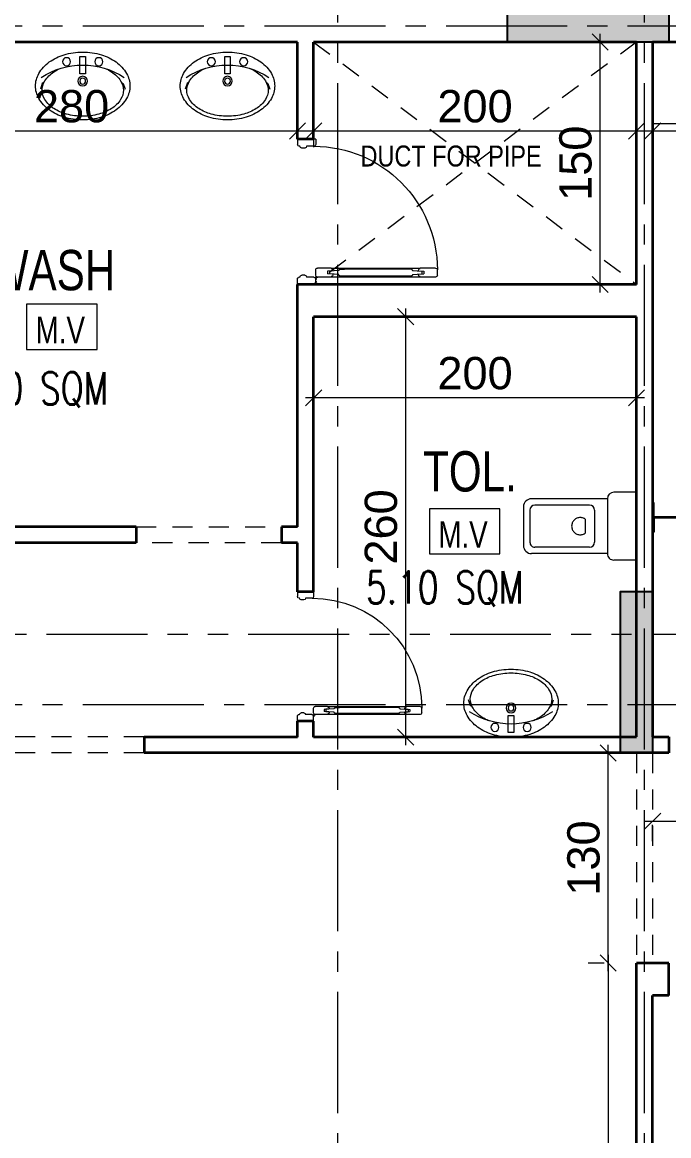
# Model space of a CAD drawing. Header units: millimetres. Extents: x -11627 to -10952, y 10244 to 10588.
# Drawn here: x -11385.95 to -11381.94, y 10454.26 to 10461.15 of the extents above; entities that cross this region are included whole.
import ezdxf

# ---------------------------------------------------------------- set-up
doc = ezdxf.new("R2010")
doc.units = ezdxf.units.MM
doc.header["$PDMODE"] = 35
for name, pattern in [('DOT', [0.25, 0, -0.25]), ('GROUND FLOOR XREF - option 3$0$FATHER FR$0$CENTER2', [1.125, 0.75, -0.125, 0.125, -0.125]), ('HIDDEN2', [0.1875, 0.125, -0.0625]), ('PHANTOM2', [1.25, 0.625, -0.125, 0.125, -0.125, 0.125, -0.125])]:
    doc.linetypes.add(name, pattern=pattern)
doc.layers.get('0').update_dxf_attribs({"lineweight": 5})
doc.layers.get('DEFPOINTS').update_dxf_attribs({"lineweight": 5})
for name, color, linetype, lineweight in [('A-AXIS LINE', 8, 'GROUND FLOOR XREF - option 3$0$FATHER FR$0$CENTER2', 0), ('A-FIXTURES', 8, 'Continuous', 0), ('A-GEN DIMS INTERNAL', 86, 'Continuous', 5), ('A-TEXT', 3, 'Continuous', 13), ('DIM IN', 191, 'Continuous', 5), ('DOORS', 30, 'Continuous', 9), ('FIRE-FITTINGS', 8, 'Continuous', 13), ('hidden', 251, 'HIDDEN2', 5), ('S-COL HATCH', 5, 'Continuous', 15), ('SANIT', 241, 'Continuous', 0), ('SECTION', 3, 'PHANTOM2', 5), ('SYMBOLS LEVEL', 233, 'Continuous', 5), ('text1', 32, 'Continuous', 9), ('WALLS', 4, 'Continuous', 35)]:
    doc.layers.add(name, color=color, linetype=linetype, lineweight=lineweight)
for name, color, linetype in [('A-SECTION LINE', 230, 'GROUND FLOOR XREF - option 3$0$FATHER FR$0$CENTER2'), ('col1', 6, 'Continuous'), ('WALL-RED', 252, 'Continuous')]:
    doc.layers.add(name, color=color, linetype=linetype)
doc.styles.add('GROUND FLOOR XREF - option 3$0$STYLE1', font='arial.ttf', dxfattribs={"height": 0.2})
doc.styles.add('SIMPLEX', font='romans.shx', dxfattribs={"width": 0.75})
doc.styles.add('TEXTS', font='arial.ttf', dxfattribs={"width": 0.8})
doc.dimstyles.new('DIM 100', dxfattribs={"dimtxt": 0.2, "dimasz": 0.1, "dimexe": 0.15, "dimexo": 0.2, "dimgap": 0.05, "dimtad": 1, "dimdec": 0, "dimlfac": 100, "dimzin": 1, "dimdsep": 46, "dimtxsty": 'GROUND FLOOR XREF - option 3$0$STYLE1', "dimblk": 'OBLIQUE', "dimcen": 0.02, "dimdle": 0.05, "dimclrd": 256, "dimclre": 6, "dimclrt": 3, "dimadec": 1, "dimazin": 0, "dimtfac": 0.9, "dimtdec": 0, "dimtix": 1, "dimtofl": 0, "dimtmove": 2, "dimatfit": 3, "dimldrblk": 'ARCHTICK', "dimfxl": 1, "dimtolj": 1, "dimtzin": 12, "dimlwd": -1, "dimlwe": -1, "dimarcsym": 0})

# ---------------------------------------------------------------- blocks, each defined once
blk = doc.blocks.new('_Oblique')
at = {"color": 0, "linetype": 'ByBlock', "lineweight": -2}
blk.add_line((-0.5, -0.5), (0.5, 0.5), dxfattribs=at)
blk = doc.blocks.new('*D878')
at = {"layer": 'A-GEN DIMS INTERNAL', "transparency": 16777216}
blk.add_line((-11382.3167, 10455.3756), (-11382.3167, 10450.3756), dxfattribs=at)
at = {"layer": 'A-GEN DIMS INTERNAL', "color": 6, "linetype": 'DOT', "transparency": 16777216}
for p, q in [((-11382.3414, 10455.3256), (-11382.4667, 10455.3256)), ((-11382.3414, 10450.4256), (-11382.4667, 10450.4256))]:
    blk.add_line(p, q, dxfattribs=at)
at = {"layer": 'DEFPOINTS', "color": 0, "transparency": 16777216}
for p in [(-11382.1414, 10455.3256), (-11382.3167, 10450.4256), (-11382.1414, 10450.4256)]:
    blk.add_point(p, dxfattribs=at)
at = {"layer": 'A-GEN DIMS INTERNAL', "transparency": 16777216, "xscale": 0.1, "yscale": 0.1, "zscale": 0.1}
for p, rotation in [((-11382.3167, 10455.3256), 90), ((-11382.3167, 10450.4256), 270)]:
    blk.add_blockref('_Oblique', p, dxfattribs=dict(at, rotation=rotation))
at = {"layer": 'A-GEN DIMS INTERNAL', "color": 3, "transparency": 16777216, "insert": (-11382.4688, 10452.8756), "char_height": 0.2, "attachment_point": 5, "rotation": 90, "style": 'GROUND FLOOR XREF - option 3$0$STYLE1'}
blk.add_mtext('\\A1;490', dxfattribs=at)
blk = doc.blocks.new('_ArchTick')
at = {"color": 0, "linetype": 'ByBlock', "const_width": 0.15}
blk.add_lwpolyline([(-0.5, -0.5), (0.5, 0.5)], dxfattribs=at)
blk = doc.blocks.new('*D885')
at = {"layer": 'A-GEN DIMS INTERNAL', "color": 6, "linetype": 'DOT', "transparency": 16777216}
for p, q in [((-11387.0414, 10460.7755), (-11387.0414, 10460.3252)), ((-11384.2414, 10460.4953), (-11384.2414, 10460.3252))]:
    blk.add_line(p, q, dxfattribs=at)
at = {"layer": 'A-GEN DIMS INTERNAL', "transparency": 16777216}
blk.add_line((-11387.0914, 10460.4752), (-11384.1914, 10460.4752), dxfattribs=at)
at = {"layer": 'DEFPOINTS', "color": 0, "transparency": 16777216}
for p in [(-11387.0414, 10460.9755), (-11384.2414, 10460.6953), (-11384.2414, 10460.4752)]:
    blk.add_point(p, dxfattribs=at)
at = {"layer": 'A-GEN DIMS INTERNAL', "transparency": 16777216, "xscale": 0.1, "yscale": 0.1, "zscale": 0.1, "rotation": 180}
blk.add_blockref('_Oblique', (-11387.0414, 10460.4752), dxfattribs=at)
at = {"layer": 'A-GEN DIMS INTERNAL', "transparency": 16777216, "xscale": 0.1, "yscale": 0.1, "zscale": 0.1}
blk.add_blockref('_Oblique', (-11384.2414, 10460.4752), dxfattribs=at)
at = {"layer": 'A-GEN DIMS INTERNAL', "color": 3, "transparency": 16777216, "insert": (-11385.6414, 10460.6273), "char_height": 0.2, "attachment_point": 5, "style": 'GROUND FLOOR XREF - option 3$0$STYLE1'}
blk.add_mtext('\\A1;280', dxfattribs=at)
blk = doc.blocks.new('*D892')
at = {"layer": 'A-GEN DIMS INTERNAL', "color": 6, "linetype": 'DOT', "transparency": 16777216}
for p, q in [((-11384.1414, 10460.8256), (-11384.1414, 10460.3252)), ((-11382.1414, 10460.8256), (-11382.1414, 10460.3252))]:
    blk.add_line(p, q, dxfattribs=at)
at = {"layer": 'A-GEN DIMS INTERNAL', "transparency": 16777216}
blk.add_line((-11384.1914, 10460.4752), (-11382.0914, 10460.4752), dxfattribs=at)
at = {"layer": 'DEFPOINTS', "color": 0, "transparency": 16777216}
for p in [(-11384.1414, 10461.0256), (-11382.1414, 10461.0256), (-11382.1414, 10460.4752)]:
    blk.add_point(p, dxfattribs=at)
at = {"layer": 'A-GEN DIMS INTERNAL', "transparency": 16777216, "xscale": 0.1, "yscale": 0.1, "zscale": 0.1, "rotation": 180}
blk.add_blockref('_Oblique', (-11384.1414, 10460.4752), dxfattribs=at)
at = {"layer": 'A-GEN DIMS INTERNAL', "transparency": 16777216, "xscale": 0.1, "yscale": 0.1, "zscale": 0.1}
blk.add_blockref('_Oblique', (-11382.1414, 10460.4752), dxfattribs=at)
at = {"layer": 'A-GEN DIMS INTERNAL', "color": 3, "transparency": 16777216, "insert": (-11383.1414, 10460.6273), "char_height": 0.2, "attachment_point": 5, "style": 'GROUND FLOOR XREF - option 3$0$STYLE1'}
blk.add_mtext('\\A1;200', dxfattribs=at)
blk = doc.blocks.new('*D893')
at = {"layer": 'A-GEN DIMS INTERNAL', "transparency": 16777216}
blk.add_line((-11383.5715, 10459.3756), (-11383.5715, 10456.6736), dxfattribs=at)
at = {"layer": 'A-GEN DIMS INTERNAL', "color": 6, "linetype": 'DOT', "transparency": 16777216}
for p, q in [((-11383.9414, 10459.3256), (-11383.4215, 10459.3256)), ((-11383.9414, 10456.7236), (-11383.4215, 10456.7236))]:
    blk.add_line(p, q, dxfattribs=at)
at = {"layer": 'DEFPOINTS', "color": 0, "transparency": 16777216}
for p in [(-11384.1414, 10459.3256), (-11384.1414, 10456.7236), (-11383.5715, 10456.7236)]:
    blk.add_point(p, dxfattribs=at)
at = {"layer": 'A-GEN DIMS INTERNAL', "transparency": 16777216, "xscale": 0.1, "yscale": 0.1, "zscale": 0.1}
for p, rotation in [((-11383.5715, 10459.3256), 90), ((-11383.5715, 10456.7236), 270)]:
    blk.add_blockref('_Oblique', p, dxfattribs=dict(at, rotation=rotation))
at = {"layer": 'A-GEN DIMS INTERNAL', "color": 3, "transparency": 16777216, "insert": (-11383.7236, 10458.0246), "char_height": 0.2, "attachment_point": 5, "rotation": 90, "style": 'GROUND FLOOR XREF - option 3$0$STYLE1'}
blk.add_mtext('\\A1;260', dxfattribs=at)
blk = doc.blocks.new('*D894')
at = {"layer": 'A-GEN DIMS INTERNAL', "color": 6, "linetype": 'DOT', "transparency": 16777216}
for p, q in [((-11384.1414, 10459.2662), (-11384.1414, 10458.6732)), ((-11382.1414, 10459.2662), (-11382.1414, 10458.6732))]:
    blk.add_line(p, q, dxfattribs=at)
at = {"layer": 'A-GEN DIMS INTERNAL', "transparency": 16777216}
blk.add_line((-11382.0914, 10458.8232), (-11384.1914, 10458.8232), dxfattribs=at)
at = {"layer": 'DEFPOINTS', "color": 0, "transparency": 16777216}
for p in [(-11384.1414, 10459.4662), (-11382.1414, 10459.4662), (-11384.1414, 10458.8232)]:
    blk.add_point(p, dxfattribs=at)
at = {"layer": 'A-GEN DIMS INTERNAL', "transparency": 16777216, "xscale": 0.1, "yscale": 0.1, "zscale": 0.1, "rotation": 180}
blk.add_blockref('_Oblique', (-11384.1414, 10458.8232), dxfattribs=at)
at = {"layer": 'A-GEN DIMS INTERNAL', "transparency": 16777216, "xscale": 0.1, "yscale": 0.1, "zscale": 0.1}
blk.add_blockref('_Oblique', (-11382.1414, 10458.8232), dxfattribs=at)
at = {"layer": 'A-GEN DIMS INTERNAL', "color": 3, "transparency": 16777216, "insert": (-11383.1414, 10458.9753), "char_height": 0.2, "attachment_point": 5, "style": 'GROUND FLOOR XREF - option 3$0$STYLE1'}
blk.add_mtext('\\A1;200', dxfattribs=at)
blk = doc.blocks.new('A$C29A4714D')
at = {"layer": 'SYMBOLS LEVEL'}
for p, q in [((-0.21, 0), (-0.21, -0.14)), ((-0.21, 0), (0.21, 0)), ((0.21, 0), (0.21, -0.14)), ((-0.17, -0.18), (0.17, -0.18)), ((-0.17, -0.18), (-0.17, -0.65)), ((0.17, -0.18), (0.17, -0.65)), ((-0.1, -0.26), (0.1, -0.26)), ((-0.13, -0.29), (-0.13, -0.63)), ((-0.0439, -0.3185), (0.0439, -0.3185)), ((0.13, -0.29), (0.13, -0.63)), ((-0.1, -0.66), (0.1, -0.66)), ((-0.12, -0.7), (0.12, -0.7))]:
    blk.add_line(p, q, dxfattribs=at)
blk.add_lwpolyline([(-0.0439, -0.3185, 0.054167), (-0.0494, -0.3285, 0.099427), (-0.0535, -0.3488, 0.099427), (-0.0494, -0.369, 0.098874), (-0.0378, -0.3862, 0.098102), (-0.0205, -0.3977, 0.097563), (0, -0.4017, 0.097563), (0.0205, -0.3977, 0.098102), (0.0378, -0.3862, 0.098874), (0.0494, -0.369, 0.099427), (0.0535, -0.3488, 0.099427), (0.0494, -0.3285, 0.054167), (0.0439, -0.3185, 0.098102)], format="xyb", dxfattribs=at)
for centre, radius, start, end in [((-0.17, -0.14), 0.04, 180, 270), ((0.17, -0.14), 0.04, 270, 0), ((-0.1, -0.29), 0.03, 90, 180), ((0.1, -0.29), 0.03, 0, 90), ((-0.12, -0.65), 0.05, 180, 270), ((-0.1, -0.63), 0.03, 180, 270), ((0.1, -0.63), 0.03, 270, 0), ((0.12, -0.65), 0.05, 270, 0)]:
    blk.add_arc(centre, radius, start, end, dxfattribs=at)
blk = doc.blocks.new('A$C1227080D')
at = {"layer": 'SYMBOLS LEVEL'}
blk.add_lwpolyline([(0.2925, 0.21, 0.131574), (0.272, 0.2865, 0.10661), (0.2068, 0.3585, 0.083598), (0.1157, 0.4032, 0.07239), (0, 0.42, 0.07239), (-0.1157, 0.4032, 0.083598), (-0.2068, 0.3585, 0.10661), (-0.272, 0.2865, 0.131574), (-0.2925, 0.21, 0.131574), (-0.272, 0.1335, 0.10661), (-0.2068, 0.0615, 0.083598), (-0.1157, 0.0168, 0.07239), (0, 0, 0.07239), (0.1157, 0.0168, 0.083598), (0.2068, 0.0615, 0.10661), (0.272, 0.1335, 0.131574)], format="xyb", close=True, dxfattribs=at)
for points in [[(0.1391, 0.1014, 0.040392), (0.1783, 0.1222, 0.107175), (0.2351, 0.1787, 0.144796), (0.2521, 0.2361, 0.144796), (0.2351, 0.2935, 0.107175), (0.1783, 0.35, 0.077612), (0.1006, 0.384, 0.064769), (0, 0.3971, 0.064769), (-0.1006, 0.384, 0.077612), (-0.1783, 0.35, 0.107175), (-0.2351, 0.2935, 0.144796), (-0.2521, 0.2361, 0.144796), (-0.2351, 0.1787, 0.107175), (-0.1783, 0.1222, 0.040392), (-0.1391, 0.1014, 0.064769)], [(-0.2565, 0.1567, 0.147437), (0, 0.0807, 0.147437), (0.2565, 0.1567)]]:
    blk.add_lwpolyline(points, format="xyb", dxfattribs=at)
for points in [[(-0.241, 0.1891), (-0.2508, 0.1945), (-0.2625, 0.2296)], [(0.241, 0.1891), (0.2508, 0.1945), (0.2625, 0.2296)]]:
    blk.add_lwpolyline(points, dxfattribs=at)
blk.add_lwpolyline([(-0.0171, 0.1345), (-0.0171, 0.0278), (0.0171, 0.0278), (0.0171, 0.1345)], close=True, dxfattribs=at)
for centre, radius in [((0, 0.18), 0.0297), ((0, 0.18), 0.018), ((-0.1, 0.06), 0.0251), ((0.1, 0.06), 0.0251)]:
    blk.add_circle(centre, radius, dxfattribs=at)
blk = doc.blocks.new('*D897')
at = {"layer": 'A-GEN DIMS INTERNAL', "color": 6, "linetype": 'DOT', "transparency": 16777216}
for p, q in [((-11382.0414, 10456.0807), (-11382.0414, 10456.3538)), ((-11380.8414, 10456.1612), (-11380.8414, 10456.3538))]:
    blk.add_line(p, q, dxfattribs=at)
at = {"layer": 'A-GEN DIMS INTERNAL', "transparency": 16777216}
for p, q in [((-11382.0914, 10456.2038), (-11381.7026, 10456.2038)), ((-11380.7914, 10456.2038), (-11381.1802, 10456.2038))]:
    blk.add_line(p, q, dxfattribs=at)
at = {"layer": 'DEFPOINTS', "color": 0, "transparency": 16777216}
for p in [(-11382.0414, 10456.2038), (-11380.8414, 10455.9612), (-11382.0414, 10455.8807)]:
    blk.add_point(p, dxfattribs=at)
at = {"layer": 'A-GEN DIMS INTERNAL', "transparency": 16777216, "xscale": 0.1, "yscale": 0.1, "zscale": 0.1, "rotation": 180}
blk.add_blockref('_Oblique', (-11382.0414, 10456.2038), dxfattribs=at)
at = {"layer": 'A-GEN DIMS INTERNAL', "transparency": 16777216, "xscale": 0.1, "yscale": 0.1, "zscale": 0.1}
blk.add_blockref('_Oblique', (-11380.8414, 10456.2038), dxfattribs=at)
at = {"layer": 'A-GEN DIMS INTERNAL', "color": 3, "transparency": 16777216, "insert": (-11381.4414, 10456.3038), "char_height": 0.2, "attachment_point": 5, "style": 'GROUND FLOOR XREF - option 3$0$STYLE1'}
blk.add_mtext('\\A1;120', dxfattribs=at)
blk = doc.blocks.new('*D899')
at = {"layer": 'A-GEN DIMS INTERNAL', "transparency": 16777216}
blk.add_line((-11382.3167, 10455.2756), (-11382.3167, 10456.6756), dxfattribs=at)
at = {"layer": 'A-GEN DIMS INTERNAL', "color": 6, "linetype": 'DOT', "transparency": 16777216}
for p, q in [((-11382.3414, 10456.6256), (-11382.4667, 10456.6256)), ((-11382.3414, 10455.3256), (-11382.4667, 10455.3256))]:
    blk.add_line(p, q, dxfattribs=at)
at = {"layer": 'DEFPOINTS', "color": 0, "transparency": 16777216}
for p in [(-11382.3167, 10456.6256), (-11382.1414, 10456.6256), (-11382.1414, 10455.3256)]:
    blk.add_point(p, dxfattribs=at)
at = {"layer": 'A-GEN DIMS INTERNAL', "transparency": 16777216, "xscale": 0.1, "yscale": 0.1, "zscale": 0.1}
for p, rotation in [((-11382.3167, 10456.6256), 90), ((-11382.3167, 10455.3256), 270)]:
    blk.add_blockref('_Oblique', p, dxfattribs=dict(at, rotation=rotation))
at = {"layer": 'A-GEN DIMS INTERNAL', "color": 3, "transparency": 16777216, "insert": (-11382.4689, 10455.9756), "char_height": 0.2, "attachment_point": 5, "rotation": 90, "style": 'GROUND FLOOR XREF - option 3$0$STYLE1'}
blk.add_mtext('\\A1;130', dxfattribs=at)
blk = doc.blocks.new('D-P-10-80')
at = {"color": 0}
for p, q in [((0.04, 0.76), (0.04, 0.6753)), ((0.05, 0.77), (0.08, 0.77)), ((0.09, 0.76), (0.09, 0.6753)), ((0.043, 0.6753), (0.04, 0.6753)), ((0.04, 0.6753), (0.04, 0.1853)), ((0.0542, 0.6339), (0.0577, 0.6853)), ((0.0559, 0.6657), (0.0578, 0.6953)), ((0.0723, 0.6853), (0.0577, 0.6853)), ((0.0722, 0.6953), (0.0578, 0.6953)), ((0.0741, 0.6657), (0.0722, 0.6953)), ((0.0758, 0.6339), (0.0723, 0.6853)), ((0.087, 0.6753), (0.09, 0.6753)), ((0.09, 0.1853), (0.09, 0.6753)), ((0.0462, 0.6273), (0.0462, 0.2333)), ((0.0477, 0.6273), (0.0462, 0.6273)), ((0.0823, 0.6273), (0.0837, 0.6273)), ((0.0837, 0.6273), (0.0837, 0.2333)), ((0.0462, 0.2333), (0.0462, 0.2594)), ((0.0837, 0.2333), (0.0837, 0.2594)), ((0.043, 0.1853), (0.04, 0.1853)), ((0.04, 0.1853), (0.04, 0.11)), ((0.0477, 0.2333), (0.0462, 0.2333)), ((0.0542, 0.2267), (0.0577, 0.1753)), ((0.0559, 0.1949), (0.0578, 0.1653)), ((0.0741, 0.1949), (0.0722, 0.1653)), ((0.0758, 0.2267), (0.0723, 0.1753)), ((0.0823, 0.2333), (0.0837, 0.2333)), ((0.087, 0.1853), (0.09, 0.1853)), ((0.09, 0.1853), (0.09, 0.11)), ((0.0723, 0.1753), (0.0577, 0.1753)), ((0.0722, 0.1653), (0.0578, 0.1653)), ((0, 0.1), (0.03, 0.1)), ((0, 0.1), (0, 0)), ((0.0275, 0.1015), (0.0275, 0.101)), ((0.0285, 0.1025), (0.0365, 0.1025)), ((0.0285, 0.1), (0.0375, 0.1)), ((0.0332, 0.1025), (0.0355, 0.1025)), ((0.0365, 0.1025), (0.0348, 0.1025)), ((0.0375, 0.1115), (0.0375, 0.1035)), ((0.0375, 0.1045), (0.0375, 0.1035)), ((0.0418, 0.1025), (0.0375, 0.1025)), ((0.0375, 0.1025), (0.0375, 0.0981)), ((0.0385, 0.1125), (0.039, 0.1125)), ((0.04, 0.1115), (0.04, 0.1025)), ((0.04, 0.09), (0.04, 0.05)), ((0.05, 0.1), (0.08, 0.1)), ((0.76, 0.09), (0.76, 0.05)), ((0.8, 0.1), (0.77, 0.1)), ((0.8, 0.1), (0.8, 0)), ((0, 0), (0.03, 0)), ((0.04, 0.05), (0.04, 0.05)), ((0.04, 0.013), (0.04, 0.01)), ((0.05, 0.04), (0.05, 0.023)), ((0.75, 0.04), (0.75, 0.023)), ((0.76, 0.05), (0.76, 0.05)), ((0.76, 0.013), (0.76, 0.01)), ((0.8, 0), (0.77, 0))]:
    blk.add_line(p, q, dxfattribs=at)
for radius in [0.00367, 0.00201]:
    blk.add_circle((0.0375, 0.1025), radius, dxfattribs=at)
for centre, radius, start, end in [((0.05, 0.76), 0.01, 90, 180), ((0.08, 0.76), 0.01, 0, 90), ((0.08, 0.09), 0.68, 0, 90), ((0.053, 0.6753), 0.01, 180, 286.63777), ((0.077, 0.6753), 0.01, 253.36223, 0), ((0.0542, 0.6273), 0.00659, 89.38142, 180.00035), ((0.0757, 0.6273), 0.00659, 359.9999, 90.61858), ((0.053, 0.1853), 0.01, 73.36223, 180), ((0.0542, 0.2333), 0.00659, 179.99965, 270.61858), ((0.077, 0.1853), 0.01, 0, 106.63777), ((0.0757, 0.2333), 0.00659, 269.38142, 0.0001), ((0.0285, 0.1015), 0.001, 90, 180), ((0.0285, 0.101), 0.001, 180, 270), ((0.03, 0.09), 0.01, 0, 90), ((0.0365, 0.1035), 0.001, 270, 0), ((0.0385, 0.1115), 0.001, 90, 180), ((0.0375, 0.1025), 0.0025, 270, 0), ((0.039, 0.1115), 0.001, 0, 90), ((0.05, 0.11), 0.01, 180, 270), ((0.08, 0.11), 0.01, 270, 0), ((0.77, 0.09), 0.01, 90, 180), ((0.03, 0.01), 0.01, 270, 0), ((0.04, 0.04), 0.01, 0, 90), ((0.04, 0.023), 0.01, 270, 0), ((0.76, 0.04), 0.01, 90, 180), ((0.76, 0.023), 0.01, 180, 270), ((0.77, 0.01), 0.01, 180, 270)]:
    blk.add_arc(centre, radius, start, end, dxfattribs=at)
blk = doc.blocks.new('*D901')
at = {"layer": 'A-GEN DIMS INTERNAL', "color": 6, "linetype": 'DOT', "transparency": 16777216}
for p, q in [((-11382.0414, 10460.8256), (-11382.0414, 10460.3252)), ((-11378.0414, 10460.8256), (-11378.0414, 10460.3252))]:
    blk.add_line(p, q, dxfattribs=at)
at = {"layer": 'A-GEN DIMS INTERNAL', "transparency": 16777216}
blk.add_line((-11382.0914, 10460.4752), (-11377.9914, 10460.4752), dxfattribs=at)
at = {"layer": 'DEFPOINTS', "color": 0, "transparency": 16777216}
for p in [(-11382.0414, 10461.0256), (-11378.0414, 10461.0256), (-11378.0414, 10460.4752)]:
    blk.add_point(p, dxfattribs=at)
at = {"layer": 'A-GEN DIMS INTERNAL', "transparency": 16777216, "xscale": 0.1, "yscale": 0.1, "zscale": 0.1, "rotation": 180}
blk.add_blockref('_Oblique', (-11382.0414, 10460.4752), dxfattribs=at)
at = {"layer": 'A-GEN DIMS INTERNAL', "transparency": 16777216, "xscale": 0.1, "yscale": 0.1, "zscale": 0.1}
blk.add_blockref('_Oblique', (-11378.0414, 10460.4752), dxfattribs=at)
at = {"layer": 'A-GEN DIMS INTERNAL', "color": 3, "transparency": 16777216, "insert": (-11380.0414, 10460.6273), "char_height": 0.2, "attachment_point": 5, "style": 'GROUND FLOOR XREF - option 3$0$STYLE1'}
blk.add_mtext('\\A1;400', dxfattribs=at)
blk = doc.blocks.new('*D968')
at = {"layer": 'A-GEN DIMS INTERNAL', "transparency": 16777216}
blk.add_line((-11382.3664, 10459.4756), (-11382.3664, 10461.0756), dxfattribs=at)
at = {"layer": 'A-GEN DIMS INTERNAL', "color": 6, "linetype": 'DOT', "transparency": 16777216}
for p, q in [((-11382.3414, 10461.0256), (-11382.5164, 10461.0256)), ((-11382.3414, 10459.5256), (-11382.5164, 10459.5256))]:
    blk.add_line(p, q, dxfattribs=at)
at = {"layer": 'DEFPOINTS', "color": 0, "transparency": 16777216}
for p in [(-11382.3664, 10461.0256), (-11382.1414, 10461.0256), (-11382.1414, 10459.5256)]:
    blk.add_point(p, dxfattribs=at)
at = {"layer": 'A-GEN DIMS INTERNAL', "transparency": 16777216, "xscale": 0.1, "yscale": 0.1, "zscale": 0.1}
for p, rotation in [((-11382.3664, 10461.0256), 90), ((-11382.3664, 10459.5256), 270)]:
    blk.add_blockref('_Oblique', p, dxfattribs=dict(at, rotation=rotation))
at = {"layer": 'A-GEN DIMS INTERNAL', "color": 3, "transparency": 16777216, "insert": (-11382.5185, 10460.2756), "char_height": 0.2, "attachment_point": 5, "rotation": 90, "style": 'GROUND FLOOR XREF - option 3$0$STYLE1'}
blk.add_mtext('\\A1;150', dxfattribs=at)
blk = doc.blocks.new('1220')
at = {"layer": 'SECTION'}
blk.add_line((-11271.9711, 10187.112), (-11247.2378, 10187.112), dxfattribs=at)
blk = doc.blocks.new('ERTFF')
at = {"layer": 'FIRE-FITTINGS'}
h = blk.add_hatch(color=256, dxfattribs=at)
h.dxf.hatch_style = 1
h.paths.add_polyline_path([(-382209.8, 137246.1), (-381843.4, 137150.5), (-381843.4, 137341.8)])
for p, q in [((-382209.8, 137246.1), (-381843.4, 137341.8)), ((-381843.4, 137150.5), (-381843.4, 137341.8)), ((-381626.8, 137255), (-381626.8, 137340.6)), ((-381626.8, 137340.6), (-381618.4, 137340.6)), ((-381618.4, 137255), (-381618.4, 137340.6)), ((-382209.8, 137246.1), (-381843.4, 137150.5)), ((-381843.4, 137250.4), (-381626.8, 137250.4)), ((-381843.4, 137241.9), (-381626.8, 137241.9)), ((-381626.8, 137237), (-381626.8, 137255)), ((-381626.8, 137246), (-381626.8, 137150.7)), ((-381618.4, 137246), (-381618.4, 137255)), ((-381618.4, 137246), (-381618.4, 137150.7)), ((-381626.8, 137150.7), (-381618.4, 137150.7))]:
    blk.add_line(p, q, dxfattribs=at)
blk = doc.blocks.new('TGTGTGTGTGTGTG')
at = {"layer": 'A-AXIS LINE'}
for p, q in [((-11380.9384, 10474.272), (-11380.9384, 10449.6118)), ((-11379.0385, 10474.272), (-11379.0385, 10449.6118)), ((-11398.2667, 10461.1256), (-11373.8915, 10461.1256)), ((-11398.2667, 10456.9256), (-11373.8915, 10456.9256))]:
    blk.add_line(p, q, dxfattribs=at)
blk = doc.blocks.new('gcol')
at = {"layer": 'S-COL HATCH', "linetype": 'Continuous'}
h = blk.add_hatch(color=256, dxfattribs=at)
h.dxf.hatch_style = 1
h.paths.add_polyline_path([(59.0393, 10.8), (59.0393, 11), (60.0393, 11), (60.0393, 10.8)])
h = blk.add_hatch(color=256, dxfattribs=at)
h.dxf.hatch_style = 1
h.paths.add_polyline_path([(59.9393, 6.4), (59.7393, 6.4), (59.7393, 7.4), (59.9393, 7.4)])
at = {"layer": 'col1'}
for points in [[(59.0393, 10.8), (59.0393, 11), (60.0393, 11), (60.0393, 10.8)], [(59.9393, 6.4), (59.7393, 6.4), (59.7393, 7.4), (59.9393, 7.4)]]:
    blk.add_lwpolyline(points, close=True, dxfattribs=at)

msp = doc.modelspace()

# ---------------------------------------------------------------- linework, layer by layer
at = {"layer": 'A-FIXTURES'}
for p, q in [((-11382.0414, 10460.5206), (-11378.6414, 10460.5206)), ((-11387.0414, 10460.4756), (-11384.2414, 10460.4756))]:
    msp.add_line(p, q, dxfattribs=at)
at = {"layer": 'A-TEXT'}
for points in [[(-11385.4825, 10459.4024), (-11385.9197, 10459.4024), (-11385.9197, 10459.1235), (-11385.4825, 10459.1235)], [(-11382.9876, 10458.1367), (-11383.4247, 10458.1367), (-11383.4247, 10457.8578), (-11382.9876, 10457.8578)]]:
    msp.add_lwpolyline(points, close=True, dxfattribs=at)
at = {"layer": 'hidden'}
for p, q in [((-11384.1414, 10461.0256), (-11382.1414, 10459.5256)), ((-11382.1414, 10461.0256), (-11384.1414, 10459.5256)), ((-11385.2414, 10458.0256), (-11384.3414, 10458.0256)), ((-11384.3414, 10457.9256), (-11385.2414, 10457.9256)), ((-11385.1914, 10456.7256), (-11386.1914, 10456.7256)), ((-11385.1914, 10456.6256), (-11386.1914, 10456.6256)), ((-11382.1414, 10456.6256), (-11382.1414, 10455.3256)), ((-11382.0414, 10456.6256), (-11382.0414, 10455.3256))]:
    msp.add_line(p, q, dxfattribs=at)
at = {"layer": 'WALLS'}
for p, q in [((-11384.2414, 10461.0256), (-11387.0414, 10461.0256)), ((-11384.2414, 10460.4256), (-11384.2414, 10461.0256)), ((-11384.1414, 10460.4256), (-11384.1414, 10461.0256)), ((-11382.1414, 10461.0256), (-11384.1414, 10461.0256)), ((-11382.1414, 10459.5256), (-11382.1414, 10461.0256)), ((-11382.0414, 10461.0256), (-11382.0414, 10456.7256)), ((-11378.0414, 10461.0256), (-11382.0414, 10461.0256)), ((-11384.1414, 10460.4256), (-11384.2414, 10460.4256)), ((-11384.2414, 10458.0256), (-11384.2414, 10459.5256)), ((-11383.4414, 10459.5256), (-11384.2414, 10459.5256)), ((-11382.1414, 10459.5256), (-11383.4414, 10459.5256)), ((-11384.1414, 10457.6236), (-11384.1414, 10459.3256)), ((-11383.4414, 10459.3256), (-11384.1414, 10459.3256)), ((-11382.1414, 10459.3256), (-11383.4414, 10459.3256)), ((-11382.1414, 10456.7256), (-11382.1414, 10459.3256)), ((-11385.2414, 10458.0256), (-11387.0414, 10458.0256)), ((-11385.2414, 10458.0256), (-11385.2414, 10457.9256)), ((-11384.2414, 10458.0256), (-11384.3414, 10458.0256)), ((-11384.3414, 10458.0256), (-11384.3414, 10457.9256)), ((-11385.2414, 10457.9256), (-11387.0414, 10457.9256)), ((-11384.2414, 10457.9256), (-11384.3414, 10457.9256)), ((-11384.2414, 10457.6236), (-11384.2414, 10457.9256)), ((-11384.1414, 10457.6236), (-11384.2414, 10457.6236)), ((-11384.2414, 10456.7235), (-11384.2414, 10456.8236)), ((-11384.1414, 10456.8236), (-11384.2414, 10456.8236)), ((-11384.1414, 10456.7236), (-11384.1414, 10456.8236)), ((-11384.2414, 10456.7235), (-11385.1914, 10456.7232)), ((-11385.1914, 10456.7231), (-11385.1914, 10456.6256)), ((-11382.1414, 10456.7242), (-11384.1414, 10456.7236)), ((-11381.9414, 10456.7243), (-11382.0414, 10456.7243)), ((-11381.9414, 10456.7246), (-11381.9414, 10456.6256)), ((-11381.9414, 10456.6256), (-11385.1914, 10456.6256)), ((-11381.9414, 10455.3256), (-11382.1414, 10455.3256)), ((-11382.1414, 10450.4256), (-11382.1414, 10455.3256)), ((-11381.9414, 10455.1256), (-11381.9414, 10455.3256)), ((-11381.9414, 10455.1256), (-11382.0414, 10455.1256)), ((-11382.0414, 10450.4256), (-11382.0414, 10455.1256))]:
    msp.add_line(p, q, dxfattribs=at)

# ---------------------------------------------------------------- block references
msp.add_blockref('gcol', (-11441.9807, 10450.2256))
at = {"layer": 'A-FIXTURES', "xscale": -1, "rotation": 180}
for p in [(-11385.5722, 10460.9638), (-11384.6752, 10460.9638)]:
    msp.add_blockref('A$C1227080D', p, dxfattribs=at)
at = {"layer": 'A-SECTION LINE'}
msp.add_blockref('1220', (-130.0751, 270.2499), dxfattribs=at)
at = {"layer": 'DIM IN'}
msp.add_blockref('TGTGTGTGTGTGTG', (-3.0547, 0), dxfattribs=at)
at = {"layer": 'DOORS', "xscale": -1.124999999996816, "yscale": 1.124999999996816, "zscale": 1.124999999996816, "rotation": 270}
msp.add_blockref('D-P-10-80', (-11384.2414, 10459.5256), dxfattribs=at)
at = {"layer": 'DOORS', "xscale": -1, "rotation": 270}
msp.add_blockref('D-P-10-80', (-11384.2414, 10456.8236), dxfattribs=at)
at = {"layer": 'SANIT', "rotation": 270}
msp.add_blockref('A$C29A4714D', (-11382.1414, 10458.0294), dxfattribs=at)
at = {"layer": 'WALL-RED', "xscale": -0.0009557882635428254, "yscale": 0.0009557882635428254, "zscale": 0.0009557882635428254}
msp.add_blockref('ERTFF', (-11746.7867, 10326.9056), dxfattribs=at)
at = {"layer": 'WALLS', "xscale": -1}
msp.add_blockref('A$C1227080D', (-11382.9187, 10456.724), dxfattribs=at)

# ---------------------------------------------------------------- texts
at = {"layer": 'A-TEXT'}
for s, height, style, width, p in [('DUCT FOR PIPE ', 0.13, 'TEXTS', 0.8, (-11383.8508, 10460.2553)), ('WASH', 0.24942, 'GROUND FLOOR XREF - option 3$0$STYLE1', 0.75, (-11386.1545, 10459.4894)), ('M.V', 0.16437, 'GROUND FLOOR XREF - option 3$0$STYLE1', 0.75, (-11385.8641, 10459.1613)), ('TOL.', 0.24942, 'GROUND FLOOR XREF - option 3$0$STYLE1', 0.75, (-11383.4636, 10458.2441)), ('M.V', 0.16437, 'GROUND FLOOR XREF - option 3$0$STYLE1', 0.75, (-11383.3691, 10457.8956))]:
    msp.add_text(s, height=height, dxfattribs=dict(at, style=style, width=width)).set_placement(p)
at = {"layer": 'text1', "style": 'SIMPLEX', "width": 0.75}
for s, p in [(' 8.40 SQM', (-11386.4928, 10458.7821)), (' 5.10 SQM', (-11383.92, 10457.5505))]:
    msp.add_text(s, height=0.2, dxfattribs=at).set_placement(p)

# ---------------------------------------------------------------- dimensions: what is measured, and where the dimension line sits
at = {"layer": 'A-GEN DIMS INTERNAL'}
for base, p1, p2, picture, middle in [((-11382.3664, 10461.0256), (-11382.1414, 10459.5256), (-11382.1414, 10461.0256), '*D968', (-11382.5185, 10460.2756)), ((-11383.5715, 10456.7236), (-11384.1414, 10459.3256), (-11384.1414, 10456.7236), '*D893', (-11383.7236, 10458.0246)), ((-11382.3167, 10456.6256), (-11382.1414, 10455.3256), (-11382.1414, 10456.6256), '*D899', (-11382.4689, 10455.9756)), ((-11382.3167, 10450.4256), (-11382.1414, 10455.3256), (-11382.1414, 10450.4256), '*D878', (-11382.4688, 10452.8756))]:
    dim = msp.add_linear_dim(base=base, p1=p1, p2=p2, angle=90, dimstyle='DIM 100', dxfattribs=at)
    dim.commit()
    dim.dimension.update_dxf_attribs({"geometry": picture, "text_midpoint": middle})
for base, p1, p2, picture, middle in [((-11382.1414, 10460.4752), (-11384.1414, 10461.0256), (-11382.1414, 10461.0256), '*D892', (-11383.1414, 10460.6273)), ((-11378.0414, 10460.4752), (-11382.0414, 10461.0256), (-11378.0414, 10461.0256), '*D901', (-11380.0414, 10460.6273)), ((-11384.2414, 10460.4752), (-11387.0414, 10460.9755), (-11384.2414, 10460.6953), '*D885', (-11385.6414, 10460.6273)), ((-11384.1414, 10458.8232), (-11382.1414, 10459.4662), (-11384.1414, 10459.4662), '*D894', (-11383.1414, 10458.9753))]:
    dim = msp.add_linear_dim(base=base, p1=p1, p2=p2, dimstyle='DIM 100', dxfattribs=at)
    dim.commit()
    dim.dimension.update_dxf_attribs({"geometry": picture, "text_midpoint": middle})
dim = msp.add_linear_dim(base=(-11382.0414, 10456.2038), p1=(-11380.8414, 10455.9612), p2=(-11382.0414, 10455.8807), dimstyle='DIM 100', dxfattribs=at)
dim.commit()
dim.dimension.update_dxf_attribs({"geometry": '*D897', "text_midpoint": (-11381.4414, 10456.3038), "dimtype": 160})

doc.saveas('drawing.dxf')
